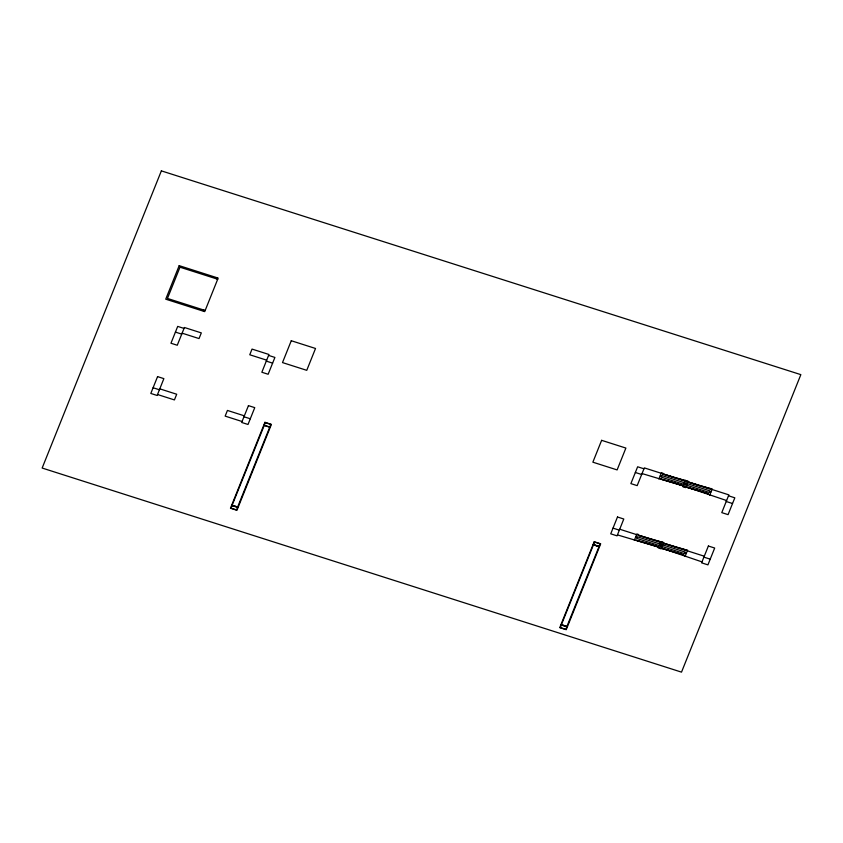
<?xml version="1.0" encoding="UTF-8"?>
<svg xmlns="http://www.w3.org/2000/svg" width="843" height="843" viewBox="0 0 843 843"><rect width="100%" height="100%" fill="white"/><g stroke="black" fill="none" stroke-linecap="round" stroke-linejoin="round"><path stroke-width="1.26" d="M203.448 311.215L203.901 310.076M216.43 278.833L216.893 277.695M634.347 540.3L636.897 533.967L638.299 534.42L637.982 535.21L660.533 542.407M658.92 479.066L661.46 472.723L662.872 473.176L662.556 473.966L685.096 481.163M647.171 543.324L636.086 540.226L658.436 546.917L647.519 543.429M649.078 538.561L638.162 535.084L660.512 541.764L649.426 538.677M671.734 482.08L660.659 478.993L683.009 485.684L672.082 482.196M673.641 477.328L662.724 473.84L685.074 480.531L673.989 477.444M659.711 548.403L662.261 542.06M684.274 487.159L686.824 480.826M672.535 551.417L661.449 548.329L683.799 555.01L672.883 551.533M674.442 546.664L663.515 543.177L685.865 549.868L674.79 546.77M697.098 490.173L686.012 487.085L708.362 493.777L697.446 490.289M699.005 485.42L688.088 481.933L710.438 488.624L699.353 485.536M685.074 556.496L687.614 550.152L686.213 549.71L685.886 550.5L663.346 543.303M709.637 495.262L712.187 488.919L710.775 488.466L710.459 489.267L687.909 482.07M217.705 279.233L179.991 267.199L167.451 298.443L205.165 310.477M661.239 473.281L644.326 467.886L637.182 485.631L630.88 483.619L637.635 466.79L643.957 468.803M711.966 489.467L728.868 494.873L721.777 512.628L728.078 514.641L734.822 497.813L728.5 495.789M684.463 482.754L661.913 475.557L661.281 477.138L683.821 484.335M687.277 483.65L709.817 490.847L709.184 492.428L686.645 485.231M660.185 475.895L661.597 476.348M684.137 483.545L686.961 484.44M709.5 491.638L710.912 492.091M683.188 485.916L642.05 473.566M686.002 486.822L726.592 500.552M184.037 328.422L177.704 326.399L170.96 343.238L177.262 345.24L184.406 327.495L201.319 332.901L199.032 338.57L182.13 333.175M268.58 355.409L274.902 357.432L268.148 374.26L261.846 372.248L268.949 354.481L252.036 349.086L249.76 354.766L266.673 360.161M635.348 472.491L641.671 474.504M726.213 501.49L732.535 503.513M175.418 332.1L181.751 334.123M266.283 361.11L272.616 363.133M619.721 529.225L636.634 534.631M687.351 550.816L704.263 556.211M613.019 528.129L619.352 530.152M703.894 557.139L710.217 559.162M659.89 543.988L637.35 536.791L636.718 538.382L659.258 545.569M662.714 544.884L685.254 552.081L684.621 553.672L662.071 546.475M635.622 537.139L637.034 537.581M659.574 544.778L662.398 545.684M684.938 552.882L686.35 553.324M658.625 547.16L617.445 534.905M661.439 548.055L701.987 561.891M159.801 388.844L176.703 394.239L174.427 399.919L157.525 394.524M244.333 415.831L227.431 410.436L225.155 416.115L242.057 421.511M153.099 387.748L159.432 389.772M243.964 416.758L250.297 418.771M264.217 425.293L269.823 426.99M263.743 425.304L270.213 427.369M599.099 546.412L593.588 544.652L594.61 542.112L600.121 543.872L566.939 626.402L561.427 624.642L593.493 544.704L599.004 546.464M593.019 544.726L599.489 546.791M231.677 505.231L238.147 507.307M560.953 624.652L567.423 626.718M161.361 170.866L42.15 468.044L681.513 672.134L800.85 374.64L161.361 170.866M179.18 265.65L165.734 299.181L204.712 311.615L218.158 278.095L179.18 265.65M157.567 376.621L150.813 393.449L157.146 395.472L163.869 378.633L157.567 376.621M248.453 405.631L241.678 422.459L248.011 424.472L254.755 407.643L248.453 405.631M291.267 340.73L282.5 362.585L306.757 370.33L315.524 348.475L291.267 340.73M264.934 422.311L230.476 508.224L236.957 510.289L271.414 424.387L264.934 422.311M232.067 505.61L231.056 508.15L236.556 509.91L237.578 507.37L232.067 505.61M265.334 422.691L232.152 505.22L237.663 506.98L270.845 424.45L265.334 422.691M601.628 440.331L592.861 462.185L617.118 469.92L625.885 448.065L601.628 440.331M594.21 541.733L559.752 627.645L566.233 629.71L600.69 543.798L594.21 541.733M561.343 625.032L560.332 627.571L565.832 629.331L566.854 626.792L561.343 625.032M617.487 517.001L610.732 533.83L617.065 535.853L623.788 519.014L617.487 517.001M660.849 541.606L658.309 547.95L661.123 548.846L663.662 542.513L660.849 541.606M685.412 480.373L682.872 486.717L685.686 487.612L688.236 481.269L685.412 480.373M708.383 546.022L701.597 562.839L707.93 564.863L714.685 548.034L708.383 546.022"/></g></svg>
